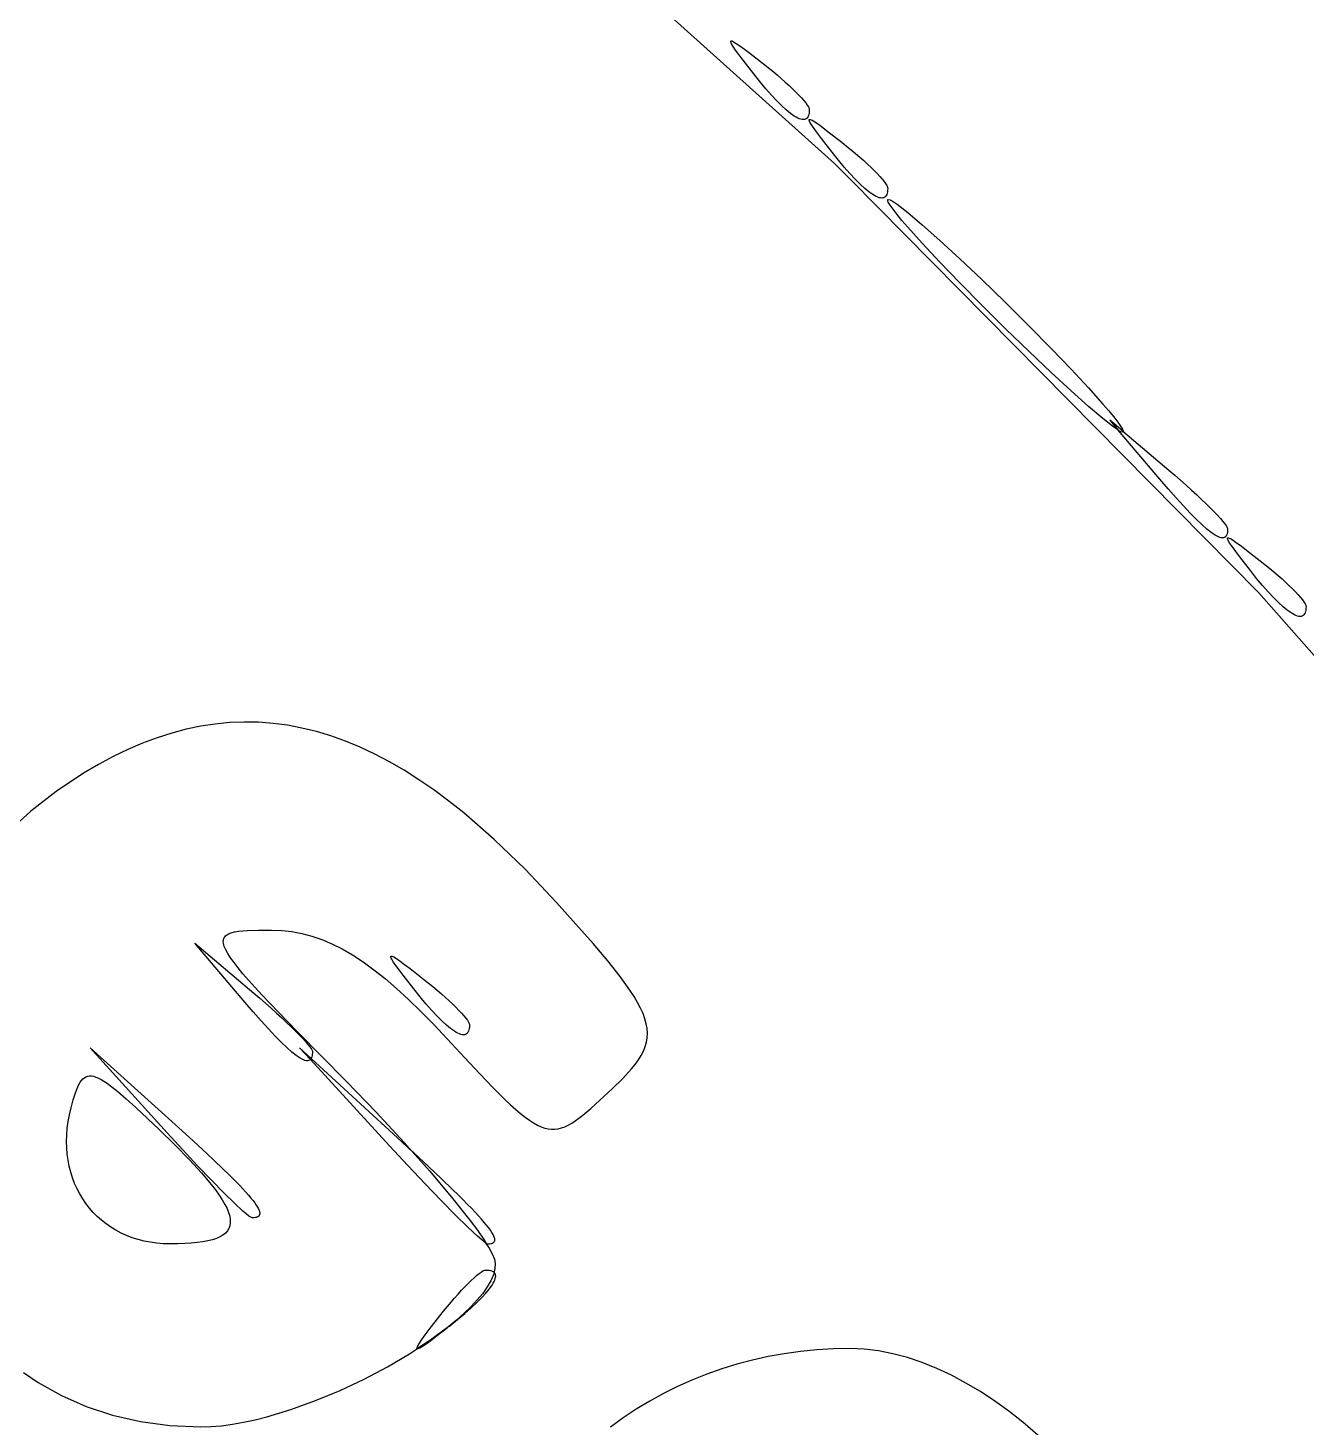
# Model space of a CAD drawing. Extents: x 70.3 to 133.4, y -81.7 to -32.
# Drawn here: x 75.2054 to 75.5934, y -61.6571 to -61.2324 of the extents above; entities that cross this region are included whole.
import ezdxf

# ---------------------------------------------------------------- set-up
doc = ezdxf.new("R2010")
doc.units = 0
doc.layers.add('BLACK', color=7, linetype='CONTINUOUS')

msp = doc.modelspace()

# ---------------------------------------------------------------- linework, layer by layer
at = {"layer": 'BLACK', "linetype": 'CONTINUOUS'}
for p, q in [((75.399629, -61.228097), (75.450242, -61.273493)), ((75.418741, -61.236484), (75.418785, -61.236374)), ((75.418763, -61.23666), (75.418741, -61.236484)), ((75.418849, -61.236902), (75.418763, -61.23666)), ((75.418785, -61.236374), (75.418895, -61.23633)), ((75.419, -61.237212), (75.418849, -61.236902)), ((75.418895, -61.23633), (75.419071, -61.236351)), ((75.419495, -61.238033), (75.419, -61.237212)), ((75.419071, -61.236351), (75.419314, -61.236438)), ((75.419314, -61.236438), (75.419623, -61.236589)), ((75.420243, -61.239128), (75.419495, -61.238033)), ((75.419623, -61.236589), (75.420445, -61.237083)), ((75.421242, -61.240498), (75.420243, -61.239128)), ((75.420445, -61.237083), (75.42154, -61.237831)), ((75.42154, -61.237831), (75.42291, -61.23883)), ((75.42291, -61.23883), (75.424559, -61.240076)), ((75.422488, -61.242147), (75.421242, -61.240498)), ((75.425711, -61.246296), (75.422488, -61.242147)), ((75.424559, -61.240076), (75.428707, -61.243299)), ((75.428707, -61.243299), (75.430123, -61.244424)), ((75.427609, -61.248669), (75.425711, -61.246296)), ((75.430123, -61.244424), (75.431498, -61.245548)), ((75.431498, -61.245548), (75.432826, -61.246664)), ((75.432826, -61.246664), (75.434101, -61.247765)), ((75.434101, -61.247765), (75.435315, -61.248843)), ((75.429413, -61.250828), (75.427609, -61.248669)), ((75.43112, -61.252771), (75.429413, -61.250828)), ((75.435315, -61.248843), (75.43646, -61.249892)), ((75.43646, -61.249892), (75.43753, -61.250904)), ((75.43753, -61.250904), (75.438518, -61.251873)), ((75.438518, -61.251873), (75.439416, -61.25279)), ((75.432724, -61.254494), (75.43112, -61.252771)), ((75.434222, -61.255997), (75.432724, -61.254494)), ((75.435611, -61.257275), (75.434222, -61.255997)), ((75.439416, -61.25279), (75.440217, -61.25365)), ((75.440217, -61.25365), (75.440915, -61.254444)), ((75.440915, -61.254444), (75.441502, -61.255166)), ((75.441502, -61.255166), (75.441971, -61.255809)), ((75.441971, -61.255809), (75.442314, -61.256365)), ((75.442314, -61.256365), (75.442437, -61.256608)), ((75.436886, -61.258327), (75.435611, -61.257275)), ((75.438043, -61.259151), (75.436886, -61.258327)), ((75.438576, -61.259475), (75.438043, -61.259151)), ((75.439079, -61.259742), (75.438576, -61.259475)), ((75.43955, -61.25995), (75.439079, -61.259742)), ((75.439989, -61.2601), (75.43955, -61.25995)), ((75.440396, -61.26019), (75.439989, -61.2601)), ((75.44077, -61.260221), (75.440396, -61.26019)), ((75.44111, -61.260192), (75.44077, -61.260221)), ((75.441417, -61.260103), (75.44111, -61.260192)), ((75.44169, -61.259953), (75.441417, -61.260103)), ((75.441928, -61.259743), (75.44169, -61.259953)), ((75.442131, -61.259472), (75.441928, -61.259743)), ((75.442298, -61.259139), (75.442131, -61.259472)), ((75.442428, -61.258745), (75.442298, -61.259139)), ((75.442522, -61.258289), (75.442428, -61.258745)), ((75.442437, -61.256608), (75.442526, -61.256828)), ((75.442579, -61.25777), (75.442522, -61.258289)), ((75.442526, -61.256828), (75.44258, -61.257022)), ((75.442554, -61.260296), (75.442598, -61.260186)), ((75.442575, -61.260472), (75.442554, -61.260296)), ((75.442662, -61.260715), (75.442575, -61.260472)), ((75.442598, -61.257189), (75.442579, -61.25777)), ((75.44258, -61.257022), (75.442598, -61.257189)), ((75.442598, -61.260186), (75.442708, -61.260142)), ((75.442708, -61.260142), (75.442884, -61.260164)), ((75.442884, -61.260164), (75.443126, -61.26025)), ((75.443126, -61.26025), (75.443436, -61.260401)), ((75.443436, -61.260401), (75.444258, -61.260896)), ((75.442813, -61.261024), (75.442662, -61.260715)), ((75.443307, -61.261846), (75.442813, -61.261024)), ((75.444055, -61.26294), (75.443307, -61.261846)), ((75.445054, -61.264311), (75.444055, -61.26294)), ((75.444258, -61.260896), (75.445352, -61.261644)), ((75.446301, -61.26596), (75.445054, -61.264311)), ((75.445352, -61.261644), (75.446722, -61.262643)), ((75.446722, -61.262643), (75.448372, -61.263889)), ((75.448372, -61.263889), (75.45252, -61.267111)), ((75.449523, -61.270108), (75.446301, -61.26596)), ((75.45252, -61.267111), (75.453935, -61.268237)), ((75.453935, -61.268237), (75.45531, -61.269361)), ((75.451421, -61.272481), (75.449523, -61.270108)), ((75.453226, -61.27464), (75.451421, -61.272481)), ((75.45531, -61.269361), (75.456639, -61.270477)), ((75.456639, -61.270477), (75.457913, -61.271578)), ((75.457913, -61.271578), (75.459127, -61.272656)), ((75.459127, -61.272656), (75.460272, -61.273705)), ((75.450242, -61.273493), (75.454998, -61.278304)), ((75.454932, -61.276583), (75.453226, -61.27464)), ((75.456536, -61.278307), (75.454932, -61.276583)), ((75.460272, -61.273705), (75.461343, -61.274717)), ((75.461343, -61.274717), (75.46233, -61.275685)), ((75.46233, -61.275685), (75.463229, -61.276603)), ((75.463229, -61.276603), (75.46403, -61.277462)), ((75.46403, -61.277462), (75.464728, -61.278257)), ((75.454998, -61.278304), (75.579129, -61.403887)), ((75.458035, -61.279809), (75.456536, -61.278307)), ((75.459423, -61.281088), (75.458035, -61.279809)), ((75.460698, -61.28214), (75.459423, -61.281088)), ((75.464728, -61.278257), (75.465315, -61.278979)), ((75.465315, -61.278979), (75.465784, -61.279621)), ((75.465784, -61.279621), (75.466127, -61.280178)), ((75.466127, -61.280178), (75.46625, -61.280421)), ((75.46625, -61.280421), (75.466339, -61.28064)), ((75.466392, -61.281583), (75.466335, -61.282101)), ((75.466339, -61.28064), (75.466393, -61.280834)), ((75.466411, -61.281002), (75.466392, -61.281583)), ((75.466393, -61.280834), (75.466411, -61.281002)), ((75.461855, -61.282963), (75.460698, -61.28214)), ((75.462389, -61.283288), (75.461855, -61.282963)), ((75.462891, -61.283555), (75.462389, -61.283288)), ((75.463362, -61.283763), (75.462891, -61.283555)), ((75.463802, -61.283912), (75.463362, -61.283763)), ((75.464208, -61.284002), (75.463802, -61.283912)), ((75.464582, -61.284033), (75.464208, -61.284002)), ((75.464923, -61.284004), (75.464582, -61.284033)), ((75.46523, -61.283915), (75.464923, -61.284004)), ((75.465503, -61.283766), (75.46523, -61.283915)), ((75.465741, -61.283555), (75.465503, -61.283766)), ((75.465943, -61.283284), (75.465741, -61.283555)), ((75.46611, -61.282952), (75.465943, -61.283284)), ((75.466241, -61.282558), (75.46611, -61.282952)), ((75.466335, -61.282101), (75.466241, -61.282558)), ((75.466411, -61.284662), (75.466457, -61.284505)), ((75.466457, -61.284911), (75.466411, -61.284662)), ((75.466457, -61.284505), (75.466596, -61.28444)), ((75.466596, -61.285248), (75.466457, -61.284911)), ((75.466596, -61.28444), (75.46714, -61.28458)), ((75.46714, -61.286175), (75.466596, -61.285248)), ((75.46714, -61.28458), (75.468024, -61.285068)), ((75.468024, -61.285068), (75.469229, -61.285887)), ((75.469229, -61.285887), (75.472532, -61.288455)), ((75.468024, -61.287422), (75.46714, -61.286175)), ((75.469229, -61.288969), (75.468024, -61.287422)), ((75.470738, -61.290797), (75.469229, -61.288969)), ((75.472532, -61.288455), (75.476903, -61.292157)), ((75.472532, -61.292885), (75.470738, -61.290797)), ((75.476903, -61.297763), (75.472532, -61.292885)), ((75.476903, -61.292157), (75.482195, -61.296864)), ((75.482195, -61.303442), (75.476903, -61.297763)), ((75.482195, -61.296864), (75.48826, -61.302451)), ((75.48826, -61.302451), (75.494954, -61.308788)), ((75.48826, -61.309762), (75.482195, -61.303442)), ((75.494954, -61.316563), (75.48826, -61.309762)), ((75.494954, -61.308788), (75.502129, -61.315749)), ((75.502129, -61.315749), (75.509304, -61.322872)), ((75.502129, -61.323686), (75.494954, -61.316563)), ((75.509304, -61.330647), (75.502129, -61.323686)), ((75.509304, -61.322872), (75.515998, -61.329673)), ((75.515998, -61.336984), (75.509304, -61.330647)), ((75.515998, -61.329673), (75.522064, -61.335993)), ((75.522064, -61.342571), (75.515998, -61.336984)), ((75.522064, -61.335993), (75.527356, -61.341672)), ((75.527356, -61.347278), (75.522064, -61.342571)), ((75.527356, -61.341672), (75.531726, -61.34655)), ((75.531726, -61.35098), (75.527356, -61.347278)), ((75.531726, -61.34655), (75.53352, -61.348638)), ((75.53352, -61.348638), (75.533879, -61.349072)), ((75.533879, -61.349072), (75.53503, -61.350466)), ((75.53503, -61.353548), (75.531726, -61.35098)), ((75.537835, -61.354817), (75.533879, -61.351467)), ((75.533879, -61.351467), (75.53642, -61.354469)), ((75.53503, -61.350466), (75.536235, -61.352013)), ((75.536235, -61.354367), (75.53503, -61.353548)), ((75.536235, -61.352013), (75.537119, -61.35326)), ((75.537119, -61.35326), (75.537663, -61.354187)), ((75.53642, -61.354469), (75.536235, -61.354367)), ((75.549, -61.369327), (75.53642, -61.354469)), ((75.53642, -61.354469), (75.537119, -61.354855)), ((75.537119, -61.354855), (75.537663, -61.354995)), ((75.537663, -61.354187), (75.537801, -61.354523)), ((75.537663, -61.354995), (75.537801, -61.35493)), ((75.537801, -61.354523), (75.537848, -61.354773)), ((75.537801, -61.35493), (75.537835, -61.354817)), ((75.537848, -61.354773), (75.537835, -61.354817)), ((75.537835, -61.354817), (75.551739, -61.366588)), ((75.551739, -61.366588), (75.553558, -61.368143)), ((75.551573, -61.372332), (75.549, -61.369327)), ((75.553558, -61.368143), (75.555326, -61.369682)), ((75.555326, -61.369682), (75.557034, -61.371196)), ((75.553965, -61.375056), (75.551573, -61.372332)), ((75.556178, -61.377499), (75.553965, -61.375056)), ((75.557034, -61.371196), (75.558673, -61.372676)), ((75.558673, -61.372676), (75.560233, -61.374112)), ((75.560233, -61.374112), (75.561706, -61.375497)), ((75.558213, -61.379663), (75.556178, -61.377499)), ((75.561706, -61.375497), (75.563082, -61.37682)), ((75.563082, -61.37682), (75.564352, -61.378072)), ((75.564352, -61.378072), (75.565507, -61.379244)), ((75.565507, -61.379244), (75.566537, -61.380328)), ((75.560074, -61.38155), (75.558213, -61.379663)), ((75.561762, -61.383162), (75.560074, -61.38155)), ((75.563279, -61.384499), (75.561762, -61.383162)), ((75.566537, -61.380328), (75.567434, -61.381313)), ((75.567434, -61.381313), (75.568189, -61.382191)), ((75.568189, -61.382191), (75.568792, -61.382953)), ((75.568792, -61.382953), (75.569233, -61.383589)), ((75.569233, -61.383589), (75.569391, -61.383857)), ((75.564628, -61.385563), (75.563279, -61.384499)), ((75.56581, -61.386356), (75.564628, -61.385563)), ((75.566827, -61.38688), (75.56581, -61.386356)), ((75.567275, -61.387041), (75.566827, -61.38688)), ((75.567683, -61.387136), (75.567275, -61.387041)), ((75.56805, -61.387164), (75.567683, -61.387136)), ((75.568378, -61.387125), (75.56805, -61.387164)), ((75.568666, -61.38702), (75.568378, -61.387125)), ((75.568915, -61.386849), (75.568666, -61.38702)), ((75.569125, -61.386613), (75.568915, -61.386849)), ((75.569296, -61.38631), (75.569125, -61.386613)), ((75.569428, -61.385942), (75.569296, -61.38631)), ((75.569391, -61.383857), (75.569505, -61.38409)), ((75.569523, -61.385509), (75.569428, -61.385942)), ((75.569505, -61.38409), (75.569575, -61.384288)), ((75.569598, -61.384448), (75.569523, -61.385509)), ((75.569554, -61.387296), (75.569598, -61.387186)), ((75.569575, -61.387472), (75.569554, -61.387296)), ((75.569575, -61.384288), (75.569598, -61.384448)), ((75.569662, -61.387715), (75.569575, -61.387472)), ((75.569598, -61.387186), (75.569708, -61.387142)), ((75.569813, -61.388024), (75.569662, -61.387715)), ((75.569708, -61.387142), (75.569884, -61.387164)), ((75.570307, -61.388846), (75.569813, -61.388024)), ((75.569884, -61.387164), (75.570126, -61.38725)), ((75.570126, -61.38725), (75.570436, -61.387401)), ((75.570436, -61.387401), (75.571258, -61.387896)), ((75.571258, -61.387896), (75.572352, -61.388644)), ((75.571056, -61.38994), (75.570307, -61.388846)), ((75.572054, -61.391311), (75.571056, -61.38994)), ((75.573301, -61.39296), (75.572054, -61.391311)), ((75.572352, -61.388644), (75.573722, -61.389643)), ((75.573722, -61.389643), (75.575372, -61.390889)), ((75.575372, -61.390889), (75.57952, -61.394111)), ((75.576523, -61.397108), (75.573301, -61.39296)), ((75.57952, -61.394111), (75.580935, -61.395236)), ((75.580935, -61.395236), (75.58231, -61.396361)), ((75.58231, -61.396361), (75.583639, -61.397477)), ((75.578422, -61.399481), (75.576523, -61.397108)), ((75.580226, -61.40164), (75.578422, -61.399481)), ((75.583639, -61.397477), (75.584914, -61.398578)), ((75.584914, -61.398578), (75.586127, -61.399656)), ((75.586127, -61.399656), (75.587272, -61.400705)), ((75.587272, -61.400705), (75.588343, -61.401717)), ((75.579129, -61.403887), (75.609982, -61.438932)), ((75.581932, -61.403583), (75.580226, -61.40164)), ((75.583536, -61.405307), (75.581932, -61.403583)), ((75.588343, -61.401717), (75.58933, -61.402685)), ((75.58933, -61.402685), (75.590228, -61.403603)), ((75.590228, -61.403603), (75.59103, -61.404462)), ((75.59103, -61.404462), (75.591728, -61.405257)), ((75.585035, -61.406809), (75.583536, -61.405307)), ((75.586423, -61.408088), (75.585035, -61.406809)), ((75.587698, -61.40914), (75.586423, -61.408088)), ((75.588855, -61.409963), (75.587698, -61.40914)), ((75.591728, -61.405257), (75.592314, -61.405979)), ((75.592314, -61.405979), (75.592783, -61.406621)), ((75.592783, -61.406621), (75.593127, -61.407177)), ((75.593127, -61.407177), (75.59325, -61.407421)), ((75.593335, -61.409101), (75.593241, -61.409557)), ((75.59325, -61.407421), (75.593338, -61.40764)), ((75.593391, -61.408583), (75.593335, -61.409101)), ((75.593338, -61.40764), (75.593392, -61.407834)), ((75.59341, -61.408002), (75.593391, -61.408583)), ((75.593392, -61.407834), (75.59341, -61.408002)), ((75.589389, -61.410288), (75.588855, -61.409963)), ((75.589891, -61.410555), (75.589389, -61.410288)), ((75.590362, -61.410763), (75.589891, -61.410555)), ((75.590801, -61.410912), (75.590362, -61.410763)), ((75.591208, -61.411002), (75.590801, -61.410912)), ((75.591582, -61.411033), (75.591208, -61.411002)), ((75.591923, -61.411004), (75.591582, -61.411033)), ((75.59223, -61.410915), (75.591923, -61.411004)), ((75.592503, -61.410766), (75.59223, -61.410915)), ((75.592741, -61.410555), (75.592503, -61.410766)), ((75.592943, -61.410284), (75.592741, -61.410555)), ((75.59311, -61.409952), (75.592943, -61.410284)), ((75.593241, -61.409557), (75.59311, -61.409952)), ((75.266629, -61.443266), (75.262241, -61.443688)), ((75.271014, -61.443093), (75.266629, -61.443266)), ((75.275398, -61.443168), (75.271014, -61.443093)), ((75.279782, -61.443494), (75.275398, -61.443168)), ((75.249034, -61.44644), (75.244612, -61.447851)), ((75.253445, -61.445276), (75.249034, -61.44644)), ((75.257847, -61.444358), (75.253445, -61.445276)), ((75.262241, -61.443688), (75.257847, -61.444358)), ((75.284169, -61.444069), (75.279782, -61.443494)), ((75.28856, -61.444895), (75.284169, -61.444069)), ((75.292957, -61.445973), (75.28856, -61.444895)), ((75.297363, -61.447302), (75.292957, -61.445973)), ((75.301779, -61.448883), (75.297363, -61.447302)), ((75.235725, -61.451409), (75.231257, -61.453556)), ((75.240176, -61.449507), (75.235725, -61.451409)), ((75.244612, -61.447851), (75.240176, -61.449507)), ((75.306208, -61.450717), (75.301779, -61.448883)), ((75.31065, -61.452805), (75.306208, -61.450717)), ((75.226769, -61.455946), (75.22226, -61.458581)), ((75.231257, -61.453556), (75.226769, -61.455946)), ((75.31511, -61.455147), (75.31065, -61.452805)), ((75.319587, -61.457743), (75.31511, -61.455147)), ((75.22226, -61.458581), (75.213919, -61.46412)), ((75.324085, -61.460594), (75.319587, -61.457743)), ((75.213919, -61.46412), (75.206263, -61.470118)), ((75.328605, -61.463701), (75.324085, -61.460594)), ((75.333149, -61.467064), (75.328605, -61.463701)), ((75.33772, -61.470683), (75.333149, -61.467064)), ((75.206263, -61.470118), (75.199285, -61.476535)), ((75.346947, -61.478694), (75.33772, -61.470683)), ((75.356303, -61.487739), (75.346947, -61.478694)), ((75.365804, -61.49782), (75.356303, -61.487739)), ((75.371759, -61.50445), (75.365804, -61.49782)), ((75.267101, -61.50705), (75.268097, -61.506796)), ((75.268097, -61.506796), (75.269254, -61.506602)), ((75.269254, -61.506602), (75.270568, -61.506461)), ((75.270568, -61.506461), (75.272036, -61.506363)), ((75.272036, -61.506363), (75.275417, -61.506266)), ((75.275417, -61.506266), (75.279363, -61.506249)), ((75.279363, -61.506249), (75.282448, -61.506356)), ((75.282448, -61.506356), (75.285501, -61.506683)), ((75.285501, -61.506683), (75.288534, -61.50724)), ((75.376954, -61.510356), (75.371759, -61.50445)), ((75.271187, -61.528077), (75.256067, -61.510217)), ((75.256067, -61.510217), (75.273926, -61.525338)), ((75.264682, -61.509501), (75.264724, -61.50915)), ((75.264738, -61.510284), (75.264682, -61.509501)), ((75.264724, -61.50915), (75.264811, -61.508826)), ((75.264984, -61.511183), (75.264738, -61.510284)), ((75.264811, -61.508826), (75.264944, -61.508527)), ((75.264944, -61.508527), (75.265122, -61.508252)), ((75.265422, -61.512208), (75.264984, -61.511183)), ((75.265122, -61.508252), (75.265344, -61.507999)), ((75.265344, -61.507999), (75.265609, -61.507769)), ((75.265609, -61.507769), (75.26627, -61.507372)), ((75.26627, -61.507372), (75.267101, -61.50705)), ((75.288534, -61.50724), (75.291563, -61.508034)), ((75.291563, -61.508034), (75.294601, -61.509074)), ((75.294601, -61.509074), (75.297662, -61.51037)), ((75.297662, -61.51037), (75.30076, -61.511929)), ((75.381408, -61.515609), (75.376954, -61.510356)), ((75.266058, -61.513364), (75.265422, -61.512208)), ((75.266895, -61.514662), (75.266058, -61.513364)), ((75.267937, -61.516108), (75.266895, -61.514662)), ((75.30076, -61.511929), (75.30391, -61.513761)), ((75.30391, -61.513761), (75.307125, -61.515874)), ((75.315554, -61.514296), (75.315598, -61.514186)), ((75.315576, -61.514472), (75.315554, -61.514296)), ((75.315662, -61.514715), (75.315576, -61.514472)), ((75.315598, -61.514186), (75.315708, -61.514142)), ((75.315813, -61.515024), (75.315662, -61.514715)), ((75.315708, -61.514142), (75.315884, -61.514164)), ((75.316308, -61.515846), (75.315813, -61.515024)), ((75.315884, -61.514164), (75.316126, -61.51425)), ((75.316126, -61.51425), (75.316436, -61.514401)), ((75.316436, -61.514401), (75.317258, -61.514896)), ((75.317258, -61.514896), (75.318352, -61.515644)), ((75.269188, -61.517711), (75.267937, -61.516108)), ((75.270652, -61.519479), (75.269188, -61.517711)), ((75.272333, -61.52142), (75.270652, -61.519479)), ((75.307125, -61.515874), (75.31042, -61.518277)), ((75.31042, -61.518277), (75.313809, -61.520978)), ((75.317056, -61.51694), (75.316308, -61.515846)), ((75.318055, -61.518311), (75.317056, -61.51694)), ((75.319301, -61.51996), (75.318055, -61.518311)), ((75.318352, -61.515644), (75.319722, -61.516643)), ((75.319722, -61.516643), (75.321372, -61.517889)), ((75.321372, -61.517889), (75.32552, -61.521111)), ((75.385134, -61.520283), (75.381408, -61.515609)), ((75.276362, -61.525854), (75.272333, -61.52142)), ((75.313809, -61.520978), (75.317305, -61.523987)), ((75.322523, -61.524108), (75.319301, -61.51996)), ((75.32552, -61.521111), (75.326935, -61.522236)), ((75.326935, -61.522236), (75.32831, -61.523361)), ((75.32831, -61.523361), (75.329639, -61.524477)), ((75.38815, -61.524452), (75.385134, -61.520283)), ((75.27376, -61.531082), (75.271187, -61.528077)), ((75.273926, -61.525338), (75.275745, -61.526893)), ((75.275745, -61.526893), (75.277514, -61.528432)), ((75.281308, -61.531076), (75.276362, -61.525854)), ((75.317305, -61.523987), (75.320923, -61.527312)), ((75.320923, -61.527312), (75.324676, -61.530962)), ((75.324422, -61.526481), (75.322523, -61.524108)), ((75.326226, -61.52864), (75.324422, -61.526481)), ((75.329639, -61.524477), (75.330913, -61.525578)), ((75.330913, -61.525578), (75.332127, -61.526656)), ((75.332127, -61.526656), (75.333272, -61.527705)), ((75.333272, -61.527705), (75.334342, -61.528717)), ((75.389397, -61.526369), (75.38815, -61.524452)), ((75.390472, -61.528188), (75.389397, -61.526369)), ((75.391377, -61.529917), (75.390472, -61.528188)), ((75.276152, -61.533806), (75.27376, -61.531082)), ((75.277514, -61.528432), (75.279222, -61.529946)), ((75.279222, -61.529946), (75.280861, -61.531426)), ((75.280861, -61.531426), (75.282421, -61.532862)), ((75.2872, -61.537151), (75.281308, -61.531076)), ((75.324676, -61.530962), (75.32858, -61.534945)), ((75.327932, -61.530583), (75.326226, -61.52864)), ((75.329536, -61.532307), (75.327932, -61.530583)), ((75.331035, -61.533809), (75.329536, -61.532307)), ((75.334342, -61.528717), (75.33533, -61.529685)), ((75.33533, -61.529685), (75.336228, -61.530603)), ((75.336228, -61.530603), (75.33703, -61.531462)), ((75.33703, -61.531462), (75.337728, -61.532257)), ((75.337728, -61.532257), (75.338315, -61.532979)), ((75.392115, -61.531565), (75.391377, -61.529917)), ((75.392687, -61.533142), (75.392115, -61.531565)), ((75.278365, -61.536249), (75.276152, -61.533806)), ((75.280401, -61.538413), (75.278365, -61.536249)), ((75.282421, -61.532862), (75.283894, -61.534247)), ((75.283894, -61.534247), (75.28527, -61.53557)), ((75.28527, -61.53557), (75.286539, -61.536822)), ((75.32858, -61.534945), (75.332647, -61.539271)), ((75.332423, -61.535088), (75.331035, -61.533809)), ((75.333698, -61.53614), (75.332423, -61.535088)), ((75.334855, -61.536963), (75.333698, -61.53614)), ((75.338315, -61.532979), (75.338783, -61.533621)), ((75.338783, -61.533621), (75.339127, -61.534177)), ((75.339241, -61.536557), (75.33911, -61.536952)), ((75.339127, -61.534177), (75.33925, -61.534421)), ((75.339335, -61.536101), (75.339241, -61.536557)), ((75.33925, -61.534421), (75.339339, -61.53464)), ((75.339392, -61.535583), (75.339335, -61.536101)), ((75.339339, -61.53464), (75.339392, -61.534834)), ((75.339392, -61.534834), (75.339411, -61.535002)), ((75.339411, -61.535002), (75.339392, -61.535583)), ((75.393096, -61.534657), (75.392687, -61.533142)), ((75.393344, -61.536118), (75.393096, -61.534657)), ((75.393432, -61.537535), (75.393344, -61.536118)), ((75.282261, -61.5403), (75.280401, -61.538413)), ((75.283949, -61.541911), (75.282261, -61.5403)), ((75.286539, -61.536822), (75.287694, -61.537994)), ((75.301956, -61.55212), (75.2872, -61.537151)), ((75.287694, -61.537994), (75.288725, -61.539078)), ((75.288725, -61.539078), (75.289622, -61.540063)), ((75.289622, -61.540063), (75.290377, -61.540941)), ((75.290377, -61.540941), (75.290979, -61.541703)), ((75.332647, -61.539271), (75.337905, -61.54495)), ((75.335389, -61.537288), (75.334855, -61.536963)), ((75.335891, -61.537555), (75.335389, -61.537288)), ((75.336362, -61.537763), (75.335891, -61.537555)), ((75.336801, -61.537912), (75.336362, -61.537763)), ((75.337208, -61.538002), (75.336801, -61.537912)), ((75.337582, -61.538033), (75.337208, -61.538002)), ((75.337923, -61.538004), (75.337582, -61.538033)), ((75.33823, -61.537915), (75.337923, -61.538004)), ((75.338503, -61.537766), (75.33823, -61.537915)), ((75.338741, -61.537555), (75.338503, -61.537766)), ((75.338943, -61.537284), (75.338741, -61.537555)), ((75.33911, -61.536952), (75.338943, -61.537284)), ((75.392759, -61.541615), (75.393138, -61.540275)), ((75.393138, -61.540275), (75.393362, -61.538918)), ((75.393362, -61.538918), (75.393432, -61.537535)), ((75.24763, -61.567764), (75.224317, -61.541967)), ((75.224317, -61.541967), (75.250114, -61.565281)), ((75.285467, -61.543249), (75.283949, -61.541911)), ((75.286815, -61.544313), (75.285467, -61.543249)), ((75.287997, -61.545106), (75.286815, -61.544313)), ((75.29138, -61.545242), (75.287817, -61.541967)), ((75.287817, -61.541967), (75.291128, -61.54557)), ((75.289015, -61.54563), (75.287997, -61.545106)), ((75.290979, -61.541703), (75.291421, -61.542339)), ((75.291484, -61.54506), (75.29138, -61.545242)), ((75.291421, -61.542339), (75.291579, -61.542607)), ((75.291616, -61.544692), (75.291484, -61.54506)), ((75.291579, -61.542607), (75.291693, -61.54284)), ((75.291711, -61.544259), (75.291616, -61.544692)), ((75.291693, -61.54284), (75.291762, -61.543037)), ((75.291786, -61.543198), (75.291711, -61.544259)), ((75.291762, -61.543037), (75.291786, -61.543198)), ((75.337905, -61.54495), (75.342553, -61.549908)), ((75.390725, -61.545628), (75.391551, -61.544283)), ((75.391551, -61.544283), (75.39223, -61.542948)), ((75.39223, -61.542948), (75.392759, -61.541615)), ((75.289463, -61.545791), (75.289015, -61.54563)), ((75.28987, -61.545886), (75.289463, -61.545791)), ((75.290238, -61.545914), (75.28987, -61.545886)), ((75.290566, -61.545875), (75.290238, -61.545914)), ((75.290854, -61.54577), (75.290566, -61.545875)), ((75.291103, -61.545599), (75.290854, -61.54577)), ((75.291128, -61.54557), (75.291103, -61.545599)), ((75.291128, -61.54557), (75.291312, -61.545362)), ((75.315171, -61.571733), (75.291128, -61.54557)), ((75.291312, -61.545362), (75.29138, -61.545242)), ((75.29138, -61.545242), (75.317583, -61.569321)), ((75.385987, -61.551302), (75.388638, -61.548389)), ((75.388638, -61.548389), (75.389753, -61.546994)), ((75.389753, -61.546994), (75.390725, -61.545628)), ((75.220499, -61.553844), (75.22086, -61.553097)), ((75.22086, -61.553097), (75.221238, -61.552442)), ((75.221238, -61.552442), (75.221636, -61.551881)), ((75.221636, -61.551881), (75.222058, -61.551413)), ((75.222058, -61.551413), (75.222509, -61.55104)), ((75.222509, -61.55104), (75.222991, -61.550762)), ((75.222991, -61.550762), (75.223509, -61.550582)), ((75.223509, -61.550582), (75.224067, -61.550499)), ((75.224067, -61.550499), (75.224667, -61.550515)), ((75.224667, -61.550515), (75.225315, -61.550631)), ((75.225315, -61.550631), (75.226014, -61.550847)), ((75.226014, -61.550847), (75.226768, -61.551164)), ((75.226768, -61.551164), (75.227581, -61.551584)), ((75.227581, -61.551584), (75.228456, -61.552107)), ((75.228456, -61.552107), (75.229397, -61.552735)), ((75.229397, -61.552735), (75.230408, -61.553467)), ((75.230408, -61.553467), (75.232655, -61.555252)), ((75.311074, -61.561526), (75.301956, -61.55212)), ((75.342553, -61.549908), (75.346654, -61.554172)), ((75.382786, -61.554443), (75.385987, -61.551302)), ((75.218468, -61.560206), (75.219145, -61.557733)), ((75.219145, -61.557733), (75.219811, -61.55561)), ((75.219811, -61.55561), (75.220499, -61.553844)), ((75.232655, -61.555252), (75.235229, -61.557469)), ((75.235229, -61.557469), (75.238159, -61.560125)), ((75.346654, -61.554172), (75.34852, -61.556051)), ((75.34852, -61.556051), (75.350273, -61.557765)), ((75.350273, -61.557765), (75.351921, -61.559319)), ((75.376296, -61.560349), (75.379052, -61.557884)), ((75.379052, -61.557884), (75.382786, -61.554443)), ((75.217976, -61.562296), (75.218468, -61.560206)), ((75.238159, -61.560125), (75.245212, -61.566787)), ((75.319581, -61.570672), (75.311074, -61.561526)), ((75.351921, -61.559319), (75.353473, -61.560715)), ((75.353473, -61.560715), (75.354935, -61.561956)), ((75.354935, -61.561956), (75.356315, -61.563045)), ((75.373815, -61.562448), (75.376296, -61.560349)), ((75.217167, -61.568415), (75.217327, -61.566404)), ((75.217327, -61.566404), (75.217596, -61.564363)), ((75.217596, -61.564363), (75.217976, -61.562296)), ((75.250114, -61.565281), (75.254406, -61.569179)), ((75.356315, -61.563045), (75.357623, -61.563986)), ((75.357623, -61.563986), (75.358865, -61.564782)), ((75.358865, -61.564782), (75.36005, -61.565435)), ((75.36005, -61.565435), (75.361185, -61.56595)), ((75.361185, -61.56595), (75.362278, -61.566329)), ((75.362278, -61.566329), (75.363338, -61.566576)), ((75.366393, -61.566552), (75.367396, -61.5663)), ((75.367396, -61.5663), (75.368406, -61.565931)), ((75.368406, -61.565931), (75.369429, -61.565449)), ((75.369429, -61.565449), (75.370473, -61.564856)), ((75.370473, -61.564856), (75.371547, -61.564156)), ((75.371547, -61.564156), (75.372658, -61.563353)), ((75.372658, -61.563353), (75.373815, -61.562448)), ((75.217114, -61.570394), (75.217167, -61.568415)), ((75.217165, -61.572339), (75.217114, -61.570394)), ((75.245212, -61.566787), (75.250117, -61.571575)), ((75.252364, -61.572946), (75.24763, -61.567764)), ((75.254406, -61.569179), (75.258271, -61.572735)), ((75.317583, -61.569321), (75.322034, -61.573428)), ((75.322034, -61.573428), (75.319581, -61.570672)), ((75.363338, -61.566576), (75.364371, -61.566693)), ((75.364371, -61.566693), (75.365387, -61.566684)), ((75.365387, -61.566684), (75.366393, -61.566552)), ((75.217319, -61.574246), (75.217165, -61.572339)), ((75.217574, -61.576113), (75.217319, -61.574246)), ((75.250117, -61.571575), (75.254389, -61.57594)), ((75.256878, -61.577781), (75.252364, -61.572946)), ((75.258271, -61.572735), (75.26172, -61.57596)), ((75.320715, -61.577712), (75.315171, -61.571733)), ((75.322034, -61.573428), (75.32729, -61.579332)), ((75.322522, -61.573879), (75.322034, -61.573428)), ((75.326961, -61.578014), (75.322522, -61.573879)), ((75.217927, -61.577937), (75.217574, -61.576113)), ((75.218376, -61.579714), (75.217927, -61.577937)), ((75.254389, -61.57594), (75.258029, -61.5799)), ((75.261067, -61.582162), (75.256878, -61.577781)), ((75.26172, -61.57596), (75.264763, -61.578867)), ((75.264763, -61.578867), (75.266136, -61.580206)), ((75.325982, -61.583291), (75.320715, -61.577712)), ((75.330914, -61.581745), (75.326961, -61.578014)), ((75.21892, -61.581443), (75.218376, -61.579714)), ((75.219556, -61.58312), (75.21892, -61.581443)), ((75.220282, -61.584743), (75.219556, -61.58312)), ((75.258029, -61.5799), (75.259612, -61.581732)), ((75.259612, -61.581732), (75.261038, -61.583469)), ((75.264824, -61.585983), (75.261067, -61.582162)), ((75.266136, -61.580206), (75.267411, -61.581469)), ((75.267411, -61.581469), (75.26859, -61.58266)), ((75.26859, -61.58266), (75.269674, -61.583779)), ((75.330851, -61.588345), (75.325982, -61.583291)), ((75.32729, -61.579332), (75.334014, -61.587279)), ((75.334397, -61.58509), (75.330914, -61.581745)), ((75.221097, -61.586309), (75.220282, -61.584743)), ((75.221998, -61.587814), (75.221097, -61.586309)), ((75.261038, -61.583469), (75.262307, -61.585112)), ((75.262307, -61.585112), (75.263419, -61.586663)), ((75.263419, -61.586663), (75.264374, -61.588124)), ((75.268045, -61.58914), (75.264824, -61.585983)), ((75.269674, -61.583779), (75.270665, -61.584828)), ((75.270665, -61.584828), (75.271563, -61.585808)), ((75.271563, -61.585808), (75.27237, -61.586722)), ((75.27237, -61.586722), (75.273087, -61.58757)), ((75.273087, -61.58757), (75.273716, -61.588355)), ((75.334014, -61.587279), (75.339569, -61.594285)), ((75.335966, -61.586623), (75.334397, -61.58509)), ((75.337424, -61.588066), (75.335966, -61.586623)), ((75.222983, -61.589257), (75.221998, -61.587814)), ((75.22405, -61.590634), (75.222983, -61.589257)), ((75.225198, -61.591943), (75.22405, -61.590634)), ((75.264374, -61.588124), (75.265172, -61.589497)), ((75.265172, -61.589497), (75.265814, -61.590784)), ((75.265814, -61.590784), (75.266299, -61.591988)), ((75.270623, -61.591526), (75.268045, -61.58914)), ((75.271637, -61.592396), (75.270623, -61.591526)), ((75.273716, -61.588355), (75.274258, -61.589078)), ((75.274258, -61.589078), (75.274714, -61.58974)), ((75.274714, -61.58974), (75.275085, -61.590343)), ((75.275085, -61.590343), (75.275374, -61.590889)), ((75.275374, -61.590889), (75.275487, -61.591141)), ((75.275487, -61.591141), (75.27558, -61.591379)), ((75.27558, -61.591379), (75.275653, -61.591604)), ((75.275653, -61.591604), (75.275706, -61.591815)), ((75.275706, -61.591815), (75.275739, -61.592013)), ((75.335198, -61.592755), (75.330851, -61.588345)), ((75.338771, -61.589422), (75.337424, -61.588066)), ((75.34001, -61.590691), (75.338771, -61.589422)), ((75.341143, -61.591877), (75.34001, -61.590691)), ((75.342171, -61.592982), (75.341143, -61.591877)), ((75.226423, -61.59318), (75.225198, -61.591943)), ((75.227724, -61.594343), (75.226423, -61.59318)), ((75.2291, -61.595429), (75.227724, -61.594343)), ((75.230547, -61.596436), (75.2291, -61.595429)), ((75.266299, -61.591988), (75.266629, -61.593109)), ((75.266682, -61.596), (75.266389, -61.596812)), ((75.266629, -61.593109), (75.266802, -61.59415)), ((75.26682, -61.595113), (75.266682, -61.596)), ((75.266802, -61.59415), (75.26682, -61.595113)), ((75.272452, -61.593035), (75.271637, -61.592396)), ((75.273053, -61.593427), (75.272452, -61.593035)), ((75.273427, -61.593561), (75.273053, -61.593427)), ((75.273968, -61.593542), (75.273427, -61.593561)), ((75.27444, -61.593482), (75.273968, -61.593542)), ((75.274649, -61.593437), (75.27444, -61.593482)), ((75.274841, -61.593381), (75.274649, -61.593437)), ((75.275016, -61.593315), (75.274841, -61.593381)), ((75.275172, -61.593237), (75.275016, -61.593315)), ((75.27531, -61.593149), (75.275172, -61.593237)), ((75.275429, -61.593049), (75.27531, -61.593149)), ((75.275531, -61.592937), (75.275429, -61.593049)), ((75.275613, -61.592814), (75.275531, -61.592937)), ((75.275677, -61.592678), (75.275613, -61.592814)), ((75.275721, -61.592531), (75.275677, -61.592678)), ((75.275747, -61.592371), (75.275721, -61.592531)), ((75.275739, -61.592013), (75.275753, -61.592198)), ((75.275753, -61.592198), (75.275747, -61.592371)), ((75.338902, -61.596397), (75.335198, -61.592755)), ((75.339569, -61.594285), (75.341849, -61.597365)), ((75.343097, -61.594008), (75.342171, -61.592982)), ((75.343922, -61.594958), (75.343097, -61.594008)), ((75.344647, -61.595832), (75.343922, -61.594958)), ((75.345276, -61.596635), (75.344647, -61.595832)), ((75.232064, -61.59736), (75.230547, -61.596436)), ((75.233649, -61.598199), (75.232064, -61.59736)), ((75.235299, -61.598949), (75.233649, -61.598199)), ((75.237014, -61.599609), (75.235299, -61.598949)), ((75.23879, -61.600175), (75.237014, -61.599609)), ((75.240626, -61.600644), (75.23879, -61.600175)), ((75.261378, -61.600236), (75.260002, -61.600583)), ((75.262599, -61.599828), (75.261378, -61.600236)), ((75.263666, -61.599358), (75.262599, -61.599828)), ((75.264579, -61.598823), (75.263666, -61.599358)), ((75.265337, -61.598222), (75.264579, -61.598823)), ((75.265941, -61.597552), (75.265337, -61.598222)), ((75.266389, -61.596812), (75.265941, -61.597552)), ((75.341842, -61.59915), (75.338902, -61.596397)), ((75.343894, -61.600891), (75.341842, -61.59915)), ((75.341849, -61.597365), (75.343766, -61.600124)), ((75.343766, -61.600124), (75.344536, -61.601335)), ((75.34581, -61.597367), (75.345276, -61.596635)), ((75.34625, -61.598031), (75.34581, -61.597367)), ((75.346599, -61.598629), (75.34625, -61.598031)), ((75.346858, -61.599164), (75.346599, -61.598629)), ((75.346955, -61.599408), (75.346858, -61.599164)), ((75.34703, -61.599637), (75.346955, -61.599408)), ((75.347083, -61.599852), (75.34703, -61.599637)), ((75.347115, -61.600051), (75.347083, -61.599852)), ((75.347087, -61.600567), (75.347117, -61.600409)), ((75.347127, -61.600237), (75.347115, -61.600051)), ((75.347117, -61.600409), (75.347127, -61.600237)), ((75.242519, -61.601014), (75.240626, -61.600644)), ((75.244468, -61.601282), (75.242519, -61.601014)), ((75.24647, -61.601444), (75.244468, -61.601282)), ((75.248523, -61.601499), (75.24647, -61.601444)), ((75.25082, -61.601475), (75.248523, -61.601499)), ((75.252963, -61.601403), (75.25082, -61.601475)), ((75.254953, -61.601279), (75.252963, -61.601403)), ((75.256789, -61.601102), (75.254953, -61.601279)), ((75.258473, -61.600871), (75.256789, -61.601102)), ((75.260002, -61.600583), (75.258473, -61.600871)), ((75.344536, -61.601335), (75.343894, -61.600891)), ((75.345299, -61.602536), (75.344536, -61.601335)), ((75.344536, -61.601335), (75.344549, -61.601344)), ((75.344549, -61.601344), (75.344936, -61.601499)), ((75.344936, -61.601499), (75.34547, -61.601479)), ((75.346422, -61.60457), (75.345299, -61.602536)), ((75.34547, -61.601479), (75.345932, -61.601417)), ((75.345932, -61.601417), (75.346136, -61.60137)), ((75.346136, -61.60137), (75.346322, -61.601312)), ((75.346322, -61.601312), (75.346489, -61.601242)), ((75.347113, -61.6062), (75.346422, -61.60457)), ((75.346489, -61.601242), (75.346637, -61.60116)), ((75.346637, -61.60116), (75.346767, -61.601067)), ((75.346767, -61.601067), (75.346876, -61.600961)), ((75.346876, -61.600961), (75.346966, -61.600842)), ((75.346966, -61.600842), (75.347037, -61.600711)), ((75.347037, -61.600711), (75.347087, -61.600567)), ((75.347348, -61.607396), (75.347113, -61.6062)), ((75.347181, -61.609085), (75.347348, -61.607396)), ((75.339035, -61.613517), (75.339952, -61.612618)), ((75.339952, -61.612618), (75.340812, -61.611817)), ((75.340812, -61.611817), (75.341606, -61.611119)), ((75.341606, -61.611119), (75.342328, -61.610532)), ((75.342328, -61.610532), (75.342971, -61.610063)), ((75.342971, -61.610063), (75.343527, -61.60972)), ((75.343527, -61.60972), (75.34377, -61.609597)), ((75.34377, -61.609597), (75.343989, -61.609508)), ((75.343989, -61.609508), (75.344183, -61.609454)), ((75.344183, -61.609454), (75.344351, -61.609436)), ((75.344351, -61.609436), (75.344932, -61.609455)), ((75.345894, -61.612683), (75.344803, -61.614576)), ((75.344932, -61.609455), (75.345451, -61.609512)), ((75.345451, -61.609512), (75.345907, -61.609606)), ((75.346692, -61.61085), (75.345894, -61.612683)), ((75.345907, -61.609606), (75.346301, -61.609737)), ((75.346301, -61.609737), (75.346634, -61.609903)), ((75.346634, -61.609903), (75.346899, -61.610102)), ((75.346637, -61.613458), (75.346904, -61.612956)), ((75.346899, -61.610102), (75.346692, -61.61085)), ((75.346899, -61.610102), (75.347181, -61.609085)), ((75.346905, -61.610106), (75.346899, -61.610102)), ((75.346904, -61.612956), (75.347112, -61.612485)), ((75.347115, -61.610344), (75.346905, -61.610106)), ((75.347112, -61.612485), (75.347261, -61.612045)), ((75.347264, -61.610617), (75.347115, -61.610344)), ((75.347261, -61.612045), (75.347352, -61.611639)), ((75.347354, -61.610924), (75.347264, -61.610617)), ((75.347352, -61.611639), (75.347382, -61.611264)), ((75.347382, -61.611264), (75.347354, -61.610924)), ((75.334927, -61.617933), (75.336005, -61.61672)), ((75.336005, -61.61672), (75.337054, -61.615574)), ((75.337054, -61.615574), (75.338066, -61.614504)), ((75.338066, -61.614504), (75.339035, -61.613517)), ((75.343436, -61.61652), (75.341807, -61.618506)), ((75.343159, -61.617812), (75.344437, -61.616424)), ((75.344803, -61.614576), (75.343436, -61.61652)), ((75.344437, -61.616424), (75.345489, -61.615149)), ((75.345489, -61.615149), (75.346312, -61.613992)), ((75.346312, -61.613992), (75.346637, -61.613458)), ((75.331586, -61.621912), (75.33271, -61.620537)), ((75.33271, -61.620537), (75.333826, -61.619208)), ((75.333826, -61.619208), (75.334927, -61.617933)), ((75.339931, -61.620526), (75.337825, -61.622571)), ((75.33799, -61.622621), (75.339932, -61.620915)), ((75.341807, -61.618506), (75.339931, -61.620526)), ((75.339932, -61.620915), (75.341656, -61.619311)), ((75.341656, -61.619311), (75.343159, -61.617812)), ((75.327238, -61.627475), (75.33046, -61.623327)), ((75.33046, -61.623327), (75.331586, -61.621912)), ((75.335503, -61.624633), (75.333185, -61.626536)), ((75.333457, -61.626324), (75.33583, -61.624425)), ((75.337825, -61.622571), (75.335503, -61.624633)), ((75.33583, -61.624425), (75.33799, -61.622621)), ((75.324993, -61.630495), (75.325992, -61.629124)), ((75.325992, -61.629124), (75.327238, -61.627475)), ((75.332738, -61.626883), (75.327396, -61.630834)), ((75.32766, -61.630792), (75.329309, -61.629546)), ((75.329309, -61.629546), (75.332738, -61.626883)), ((75.333185, -61.626536), (75.332738, -61.626883)), ((75.332738, -61.626883), (75.33298, -61.626703)), ((75.33298, -61.626703), (75.333185, -61.626536)), ((75.333185, -61.626536), (75.333457, -61.626324)), ((75.321195, -61.634896), (75.323643, -61.633292)), ((75.323491, -61.633139), (75.323513, -61.632963)), ((75.323535, -61.633249), (75.323491, -61.633139)), ((75.323513, -61.632963), (75.323599, -61.63272)), ((75.323643, -61.633292), (75.323535, -61.633249)), ((75.323599, -61.63272), (75.32375, -61.632411)), ((75.327396, -61.630834), (75.323643, -61.633292)), ((75.323643, -61.633292), (75.323645, -61.633293)), ((75.323645, -61.633293), (75.323821, -61.633271)), ((75.32375, -61.632411), (75.324245, -61.631589)), ((75.323821, -61.633271), (75.324064, -61.633185)), ((75.324064, -61.633185), (75.324373, -61.633034)), ((75.324245, -61.631589), (75.324993, -61.630495)), ((75.324373, -61.633034), (75.325195, -61.632539)), ((75.325195, -61.632539), (75.326289, -61.631791)), ((75.326289, -61.631791), (75.32766, -61.630792)), ((75.439893, -61.634146), (75.434975, -61.634836)), ((75.444872, -61.63365), (75.439893, -61.634146)), ((75.449908, -61.63335), (75.444872, -61.63365)), ((75.454998, -61.633249), (75.449908, -61.63335)), ((75.459285, -61.633427), (75.454998, -61.633249)), ((75.463627, -61.633955), (75.459285, -61.633427)), ((75.468012, -61.634819), (75.463627, -61.633955)), ((75.3145, -61.63882), (75.321195, -61.634896)), ((75.420629, -61.638037), (75.415997, -61.639471)), ((75.425339, -61.636785), (75.420629, -61.638037)), ((75.430122, -61.635717), (75.425339, -61.636785)), ((75.434975, -61.634836), (75.430122, -61.635717)), ((75.472427, -61.636006), (75.468012, -61.634819)), ((75.476862, -61.637503), (75.472427, -61.636006)), ((75.481305, -61.639298), (75.476862, -61.637503)), ((75.204052, -61.640494), (75.208514, -61.643585)), ((75.30012, -61.645981), (75.307434, -61.642538)), ((75.307434, -61.642538), (75.3145, -61.63882)), ((75.40698, -61.64287), (75.402604, -61.64483)), ((75.411446, -61.641083), (75.40698, -61.64287)), ((75.415997, -61.639471), (75.411446, -61.641083)), ((75.485743, -61.641377), (75.481305, -61.639298)), ((75.490165, -61.643729), (75.485743, -61.641377)), ((75.208514, -61.643585), (75.215547, -61.647529)), ((75.292681, -61.649082), (75.30012, -61.645981)), ((75.398322, -61.646959), (75.394136, -61.649255)), ((75.402604, -61.64483), (75.398322, -61.646959)), ((75.494559, -61.646339), (75.490165, -61.643729)), ((75.498913, -61.649196), (75.494559, -61.646339)), ((75.215547, -61.647529), (75.223069, -61.65085)), ((75.223069, -61.65085), (75.231075, -61.653505)), ((75.28524, -61.651773), (75.292681, -61.649082)), ((75.394136, -61.649255), (75.390053, -61.651713)), ((75.503216, -61.652285), (75.498913, -61.649196)), ((75.231075, -61.653505), (75.239556, -61.655453)), ((75.239556, -61.655453), (75.248505, -61.656652)), ((75.270844, -61.655648), (75.274344, -61.654889)), ((75.274344, -61.654889), (75.27792, -61.653984)), ((75.27792, -61.653984), (75.28524, -61.651773)), ((75.386075, -61.654332), (75.382207, -61.657108)), ((75.390053, -61.651713), (75.386075, -61.654332)), ((75.507455, -61.655596), (75.503216, -61.652285)), ((75.515696, -61.662827), (75.507455, -61.655596)), ((75.248505, -61.656652), (75.257914, -61.657061)), ((75.257914, -61.657061), (75.260955, -61.656969)), ((75.260955, -61.656969), (75.264134, -61.656697)), ((75.264134, -61.656697), (75.267435, -61.656253)), ((75.267435, -61.656253), (75.270844, -61.655648))]:
    msp.add_line(p, q, dxfattribs=at)

doc.saveas('drawing.dxf')
